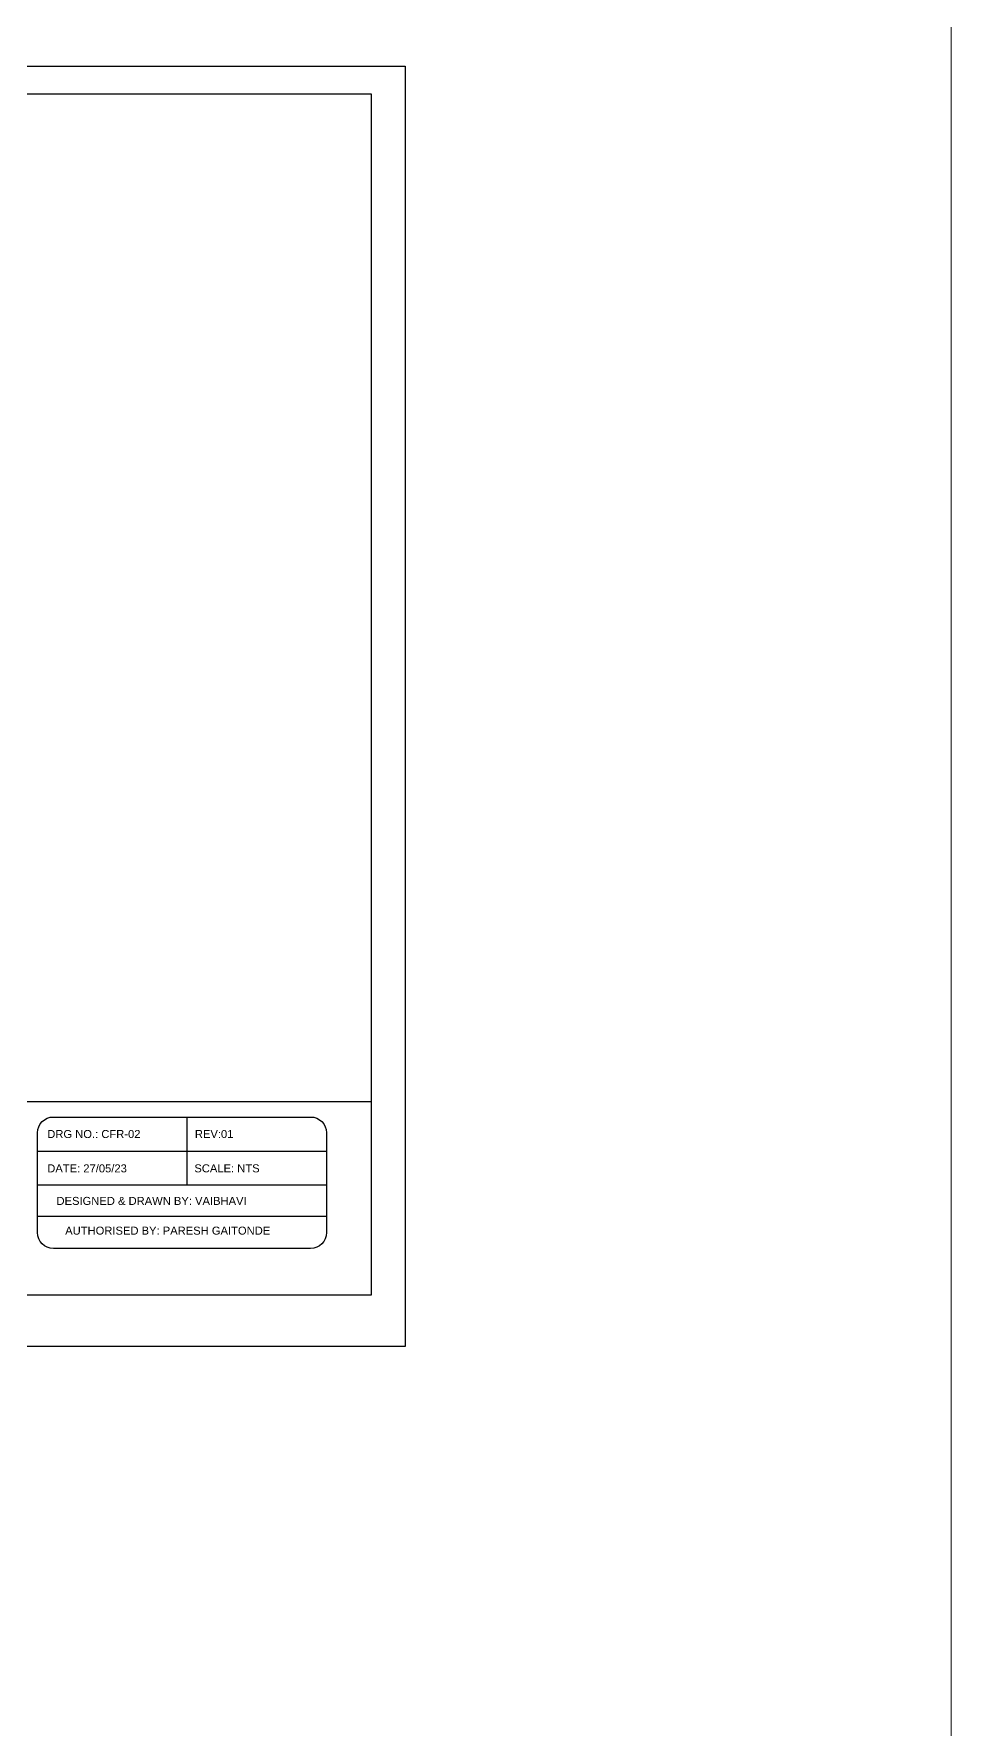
# Model space of a CAD drawing. Header units: millimetres. Extents: x 660818 to 959388, y -495289 to 50450.
# Drawn here: x 749425 to 756397, y -123117 to -110226 of the extents above; entities that cross this region are included whole.
import ezdxf

# ---------------------------------------------------------------- set-up
doc = ezdxf.new("R2010")
doc.units = ezdxf.units.MM
doc.header["$LTSCALE"] = 0.01
doc.header["$MEASUREMENT"] = 0
doc.layers.add('E-Switch board', color=71, linetype='Continuous', lineweight=20)
doc.layers.add('RAFT', color=1, linetype='Continuous')
doc.styles.get("Standard").update_dxf_attribs({"font": 'arial.ttf'})

msp = doc.modelspace()

# ---------------------------------------------------------------- linework, layer by layer
at = {"color": 151}
for p, q in [((750587.557, -118462.064), (750587.557, -118977.218)), ((749452.294, -118722.787), (751649.057, -118722.787)), ((749452.294, -118977.218), (751649.057, -118977.218)), ((749452.294, -119216.27), (751649.057, -119216.27))]:
    msp.add_line(p, q, dxfattribs=at)
msp.add_lwpolyline([(749572.794, -118462.064), (751528.557, -118462.064, -0.414213562), (751649.057, -118582.564), (751649.057, -119340.766, -0.414213562), (751528.557, -119461.266), (749572.794, -119461.266, -0.414213562), (749452.294, -119340.766), (749452.294, -118582.564, -0.414213562)], format="xyb", close=True, dxfattribs=at)
at = {"layer": 'E-Switch board', "ltscale": 0.1}
msp.add_line((756397.003, -74056.974), (756397.003, -223818.83), dxfattribs=at)
at = {"layer": 'RAFT', "ltscale": 0.5}
msp.add_line((741377.144, -118344.151), (751989.712, -118344.151), dxfattribs=at)
for points in [[(741211.036, -110470.938), (752247.64, -110470.938), (752247.64, -120208.209), (741211.036, -120208.209)], [(741377.144, -110680.277), (751989.712, -110680.277), (751989.712, -119815.577), (741377.144, -119815.577)]]:
    msp.add_lwpolyline(points, close=True, dxfattribs=at)

# ---------------------------------------------------------------- texts
at = {"color": 151, "char_height": 60.8631, "attachment_point": 1}
for s, insert, width in [('DRG NO.: CFR-02', (749526.381, -118561.016), 763.18634), ('REV:01', (750648.521, -118561.016), 763.18634), ('DATE: 27/05/23', (749526.381, -118822.246), 763.18634), ('SCALE: NTS', (750644.502, -118821.899), 763.18634), ('DESIGNED & DRAWN BY: VAIBHAVI', (749596.329, -119069.645), 1840.38536), ('AUTHORISED BY: PARESH GAITONDE', (749662.579, -119295.575), 1840.38536)]:
    msp.add_mtext(s, dxfattribs=dict(at, insert=insert, width=width))

doc.saveas('drawing.dxf')
